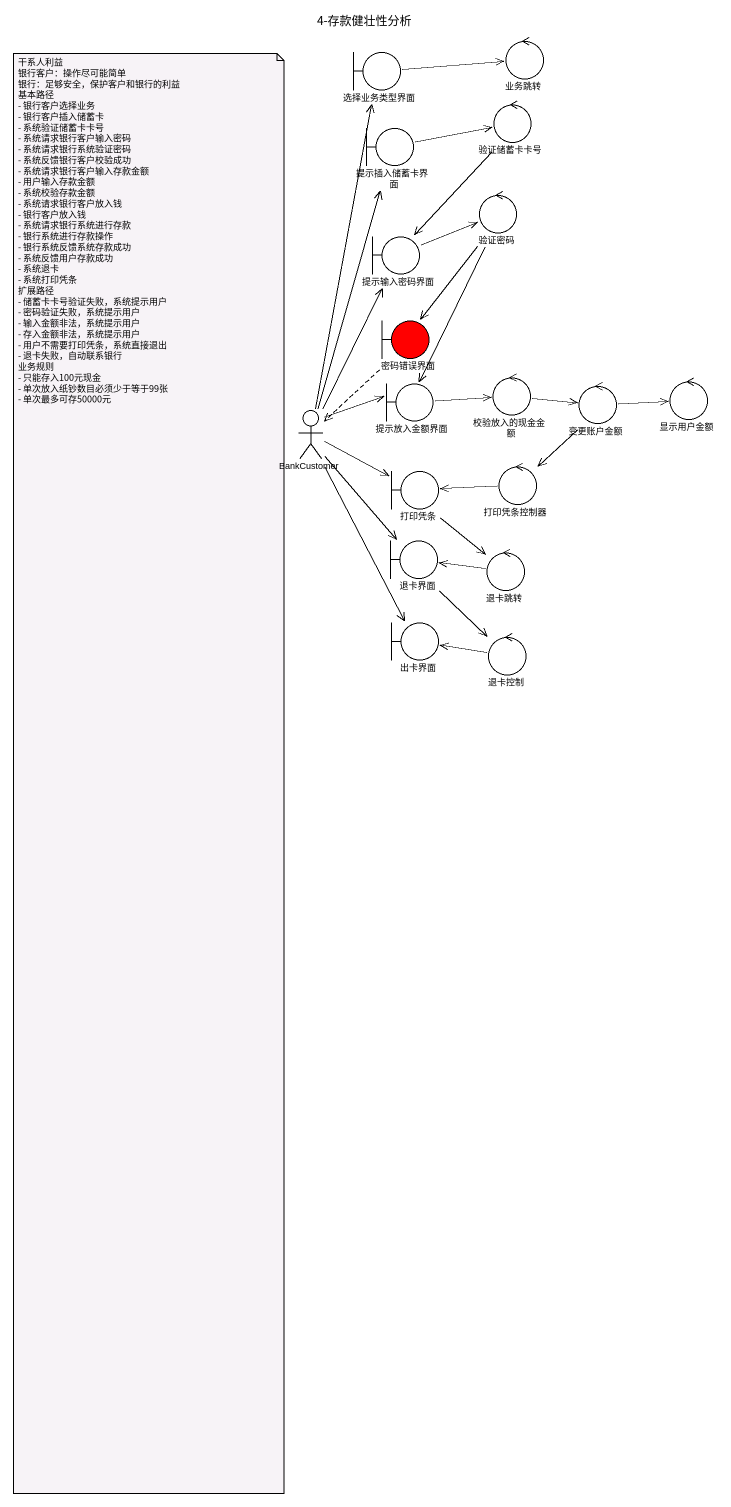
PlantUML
@startuml
title 4-存款健壮性分析
boundary 选择业务类型界面
control 业务跳转
boundary 提示插入储蓄卡界面
control 验证储蓄卡卡号
control 验证密码
boundary 提示输入密码界面
boundary 密码错误界面 #FF0000
boundary 提示放入金额界面
control 校验放入的现金金额
control 变更账户金额
control 显示用户金额
actor BankCustomer
boundary 打印凭条
control 打印凭条控制器
boundary 退卡界面
control 退卡跳转
boundary 出卡界面
control 退卡控制
选择业务类型界面 -right-> 业务跳转
提示插入储蓄卡界面 -right-> 验证储蓄卡卡号
验证储蓄卡卡号 --> 提示输入密码界面
验证密码 --> 密码错误界面
验证密码 --> 提示放入金额界面
提示输入密码界面 -right-> 验证密码
密码错误界面 ..> BankCustomer
提示放入金额界面 -right-> 校验放入的现金金额
校验放入的现金金额 -right-> 变更账户金额
变更账户金额 -right-> 显示用户金额
变更账户金额 --> 打印凭条控制器
BankCustomer -up-> 选择业务类型界面
BankCustomer -up-> 提示插入储蓄卡界面
BankCustomer -up-> 提示输入密码界面
BankCustomer -right-> 提示放入金额界面
BankCustomer -right-> 打印凭条
BankCustomer --> 退卡界面
BankCustomer --> 出卡界面
打印凭条 --> 退卡跳转
打印凭条控制器 -left-> 打印凭条
退卡界面 --> 退卡控制
退卡跳转 -left-> 退卡界面
退卡控制 -left-> 出卡界面
note as N1
  干系人利益
  银行客户：操作尽可能简单
  银行：足够安全，保护客户和银行的利益
  基本路径
  - 银行客户选择业务
  - 银行客户插入储蓄卡
  - 系统验证储蓄卡卡号
  - 系统请求银行客户输入密码
  - 系统请求银行系统验证密码
  - 系统反馈银行客户校验成功
  - 系统请求银行客户输入存款金额
  - 用户输入存款金额
  - 系统校验存款金额
  - 系统请求银行客户放入钱
  - 银行客户放入钱
  - 系统请求银行系统进行存款
  - 银行系统进行存款操作
  - 银行系统反馈系统存款成功
  - 系统反馈用户存款成功
  - 系统退卡
  - 系统打印凭条
  扩展路径
  - 储蓄卡卡号验证失败，系统提示用户
  - 密码验证失败，系统提示用户
  - 输入金额非法，系统提示用户
  - 存入金额非法，系统提示用户
  - 用户不需要打印凭条，系统直接退出
  - 退卡失败，自动联系银行
  业务规则
  - 只能存入100元现金
  - 单次放入纸钞数目必须少于等于99张
  - 单次最多可存50000元
end note
@enduml
